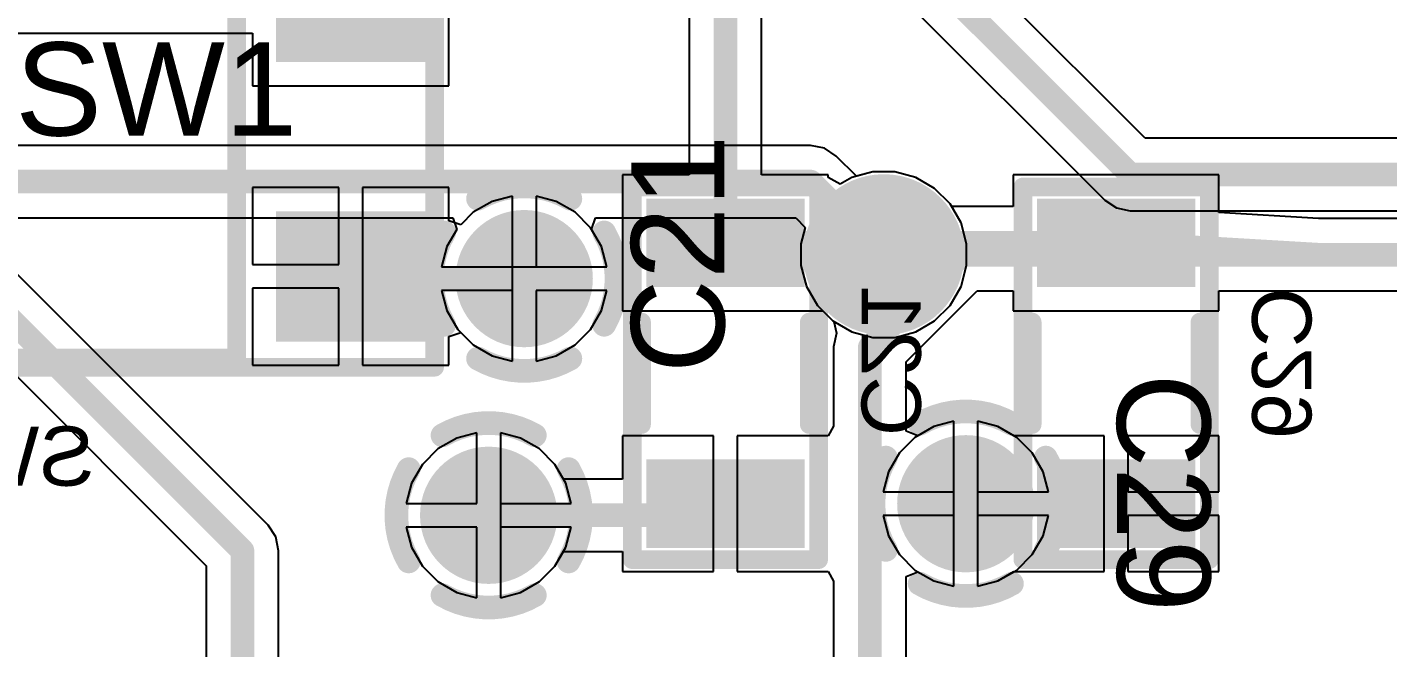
# Model space of a CAD drawing. Header units: inches. Extents: x -8.09 to -2.28, y -0.1 to 6.11.
# Drawn here: x -6.845 to -6.27, y 0.819 to 1.081 of the extents above; entities that cross this region are included whole.
import ezdxf

# ---------------------------------------------------------------- set-up
doc = ezdxf.new("R2010")
doc.units = ezdxf.units.IN
doc.header["$MEASUREMENT"] = 0
for name, color, linetype in [('BottomLayer', 5, 'Continuous'), ('BottomSolder', 6, 'Continuous'), ('InternalPlane1', 76, 'Continuous'), ('InternalPlane2', 16, 'Continuous'), ('Mechanical5', 56, 'Continuous'), ('TopLayer', 1, 'Continuous'), ('TopOverlay', 2, 'Continuous'), ('TopPaste', 8, 'Continuous'), ('TopSolder', 216, 'Continuous'), ('ViaHoleLayer', 16, 'Continuous')]:
    doc.layers.add(name, color=color, linetype=linetype)
doc.styles.add('Arial', font='', dxfattribs={"height": 0.2})
doc.styles.get('Arial').set_extended_font_data('Arial')

# ---------------------------------------------------------------- blocks, each defined once
blk = doc.blocks.new('FP_TL3305AF260QG_MFG_34')
at = {"layer": 'TopLayer'}
for points in [[(-0.17323, 0.08662), (-0.11024, 0.08662), (-0.11024, 0.0315), (-0.17323, 0.0315)], [(0.11024, 0.08662), (0.17323, 0.08662), (0.17323, 0.0315), (0.11024, 0.0315)], [(-0.17323, -0.0315), (-0.11024, -0.0315), (-0.11024, -0.08662), (-0.17323, -0.08662)], [(0.11024, -0.0315), (0.17323, -0.0315), (0.17323, -0.08662), (0.11024, -0.08662)]]:
    blk.add_hatch(color=1, dxfattribs=at).paths.add_polyline_path(points)
at = {"layer": 'TopPaste'}
for points in [[(-0.17323, 0.08662), (-0.11024, 0.08662), (-0.11024, 0.0315), (-0.17323, 0.0315)], [(0.11024, 0.08662), (0.17323, 0.08662), (0.17323, 0.0315), (0.11024, 0.0315)], [(-0.17323, -0.0315), (-0.11024, -0.0315), (-0.11024, -0.08662), (-0.17323, -0.08662)], [(0.11024, -0.0315), (0.17323, -0.0315), (0.17323, -0.08662), (0.11024, -0.08662)]]:
    blk.add_hatch(color=8, dxfattribs=at).paths.add_polyline_path(points)
at = {"layer": 'TopSolder'}
for points in [[(-0.17323, 0.08662), (-0.11024, 0.08662), (-0.11024, 0.0315), (-0.17323, 0.0315)], [(0.11024, 0.08662), (0.17323, 0.08662), (0.17323, 0.0315), (0.11024, 0.0315)], [(-0.17323, -0.0315), (-0.11024, -0.0315), (-0.11024, -0.08662), (-0.17323, -0.08662)], [(0.11024, -0.0315), (0.17323, -0.0315), (0.17323, -0.08662), (0.11024, -0.08662)]]:
    blk.add_hatch(color=216, dxfattribs=at).paths.add_polyline_path(points)
at = {"layer": 'Mechanical5'}
for points in [[(-0.17717, -0.09744, 0.00787, 0.00787, 0), (-0.17717, 0.09744, 0.00787, 0.00787, 0)], [(-0.17717, 0.09744, 0.00787, 0.00787, 0), (0.17717, 0.09744, 0.00787, 0.00787, 0)], [(0.17717, -0.09744, 0.00787, 0.00787, 0), (0.17717, 0.09744, 0.00787, 0.00787, 0)], [(-0.17717, -0.09744, 0.00787, 0.00787, 0), (0.17717, -0.09744, 0.00787, 0.00787, 0)]]:
    blk.add_lwpolyline(points, format="xyseb", dxfattribs=at)
for points in [[(-0.17913, 0.09744, 0.00394, 0.00394, 1), (-0.1752, 0.09744, 0.00394, 0.00394, 1)], [(-0.17913, 0.09744, 0.00394, 0.00394, 1), (-0.1752, 0.09744, 0.00394, 0.00394, 1)], [(0.1752, 0.09744, 0.00394, 0.00394, 1), (0.17913, 0.09744, 0.00394, 0.00394, 1)], [(0.1752, 0.09744, 0.00394, 0.00394, 1), (0.17913, 0.09744, 0.00394, 0.00394, 1)], [(-0.17913, -0.09744, 0.00394, 0.00394, 1), (-0.1752, -0.09744, 0.00394, 0.00394, 1)], [(-0.17913, -0.09744, 0.00394, 0.00394, 1), (-0.1752, -0.09744, 0.00394, 0.00394, 1)], [(0.1752, -0.09744, 0.00394, 0.00394, 1), (0.17913, -0.09744, 0.00394, 0.00394, 1)], [(0.1752, -0.09744, 0.00394, 0.00394, 1), (0.17913, -0.09744, 0.00394, 0.00394, 1)]]:
    blk.add_lwpolyline(points, format="xyseb", close=True, dxfattribs=at)
at = {"layer": 'TopOverlay'}
for points in [[(-0.0935, -0.0935, 0.00787, 0.00787, 0), (-0.0935, 0.0935, 0.00787, 0.00787, 0)], [(-0.0935, 0.0935, 0.00787, 0.00787, 0), (0.0935, 0.0935, 0.00787, 0.00787, 0)], [(0.0935, -0.0935, 0.00787, 0.00787, 0), (0.0935, 0.0935, 0.00787, 0.00787, 0)], [(-0.0935, -0.0935, 0.00787, 0.00787, 0), (0.0935, -0.0935, 0.00787, 0.00787, 0)]]:
    blk.add_lwpolyline(points, format="xyseb", dxfattribs=at)
for points in [[(-0.09547, 0.0935, 0.00394, 0.00394, 1), (-0.09154, 0.0935, 0.00394, 0.00394, 1)], [(-0.09547, 0.0935, 0.00394, 0.00394, 1), (-0.09154, 0.0935, 0.00394, 0.00394, 1)], [(0.09154, 0.0935, 0.00394, 0.00394, 1), (0.09547, 0.0935, 0.00394, 0.00394, 1)], [(0.09154, 0.0935, 0.00394, 0.00394, 1), (0.09547, 0.0935, 0.00394, 0.00394, 1)], [(-0.19193, -0.05906, 0.00984, 0.00984, 1), (-0.20177, -0.05906, 0.00984, 0.00984, 1)], [(-0.20423, -0.05906, 0.00492, 0.00492, 1), (-0.19931, -0.05906, 0.00492, 0.00492, 1)], [(-0.19439, -0.05906, 0.00492, 0.00492, 1), (-0.18947, -0.05906, 0.00492, 0.00492, 1)], [(-0.09547, -0.0935, 0.00394, 0.00394, 1), (-0.09154, -0.0935, 0.00394, 0.00394, 1)], [(-0.09547, -0.0935, 0.00394, 0.00394, 1), (-0.09154, -0.0935, 0.00394, 0.00394, 1)], [(0.09154, -0.0935, 0.00394, 0.00394, 1), (0.09547, -0.0935, 0.00394, 0.00394, 1)], [(0.09154, -0.0935, 0.00394, 0.00394, 1), (0.09547, -0.0935, 0.00394, 0.00394, 1)]]:
    blk.add_lwpolyline(points, format="xyseb", close=True, dxfattribs=at)
at = {"layer": 'Mechanical5', "style": 'Arial'}
blk.add_text('SW1', height=0.03937, rotation=360, dxfattribs=at).set_placement((0, 0.00044))
blk = doc.blocks.new('FP_C1206C_EB_MFG_138')
at = {"layer": 'TopLayer'}
for points in [[(-0.07382, 0.03346), (-0.03642, 0.03346), (-0.03642, -0.03346), (-0.07382, -0.03346)], [(0.03642, 0.03346), (0.07382, 0.03346), (0.07382, -0.03346), (0.03642, -0.03346)]]:
    blk.add_hatch(color=1, dxfattribs=at).paths.add_polyline_path(points)
at = {"layer": 'TopPaste'}
for points in [[(-0.07382, 0.03346), (-0.03642, 0.03346), (-0.03642, -0.03346), (-0.07382, -0.03346)], [(0.03642, 0.03346), (0.07382, 0.03346), (0.07382, -0.03346), (0.03642, -0.03346)]]:
    blk.add_hatch(color=8, dxfattribs=at).paths.add_polyline_path(points)
at = {"layer": 'TopSolder'}
for points in [[(-0.07382, 0.03346), (-0.03642, 0.03346), (-0.03642, -0.03346), (-0.07382, -0.03346)], [(0.03642, 0.03346), (0.07382, 0.03346), (0.07382, -0.03346), (0.03642, -0.03346)]]:
    blk.add_hatch(color=216, dxfattribs=at).paths.add_polyline_path(points)
at = {"layer": 'Mechanical5'}
for points in [[(-0.07874, -0.03937, 0.00787, 0.00787, 0), (-0.07874, 0.03937, 0.00787, 0.00787, 0)], [(0.07874, 0.03937, 0.00787, 0.00787, 0), (-0.07874, 0.03937, 0.00787, 0.00787, 0)], [(0.07874, -0.03937, 0.00787, 0.00787, 0), (0.07874, 0.03937, 0.00787, 0.00787, 0)], [(0.07874, -0.03937, 0.00787, 0.00787, 0), (-0.07874, -0.03937, 0.00787, 0.00787, 0)]]:
    blk.add_lwpolyline(points, format="xyseb", dxfattribs=at)
for points in [[(-0.08071, 0.03937, 0.00394, 0.00394, 1), (-0.07677, 0.03937, 0.00394, 0.00394, 1)], [(-0.08071, 0.03937, 0.00394, 0.00394, 1), (-0.07677, 0.03937, 0.00394, 0.00394, 1)], [(0.07677, 0.03937, 0.00394, 0.00394, 1), (0.08071, 0.03937, 0.00394, 0.00394, 1)], [(0.07677, 0.03937, 0.00394, 0.00394, 1), (0.08071, 0.03937, 0.00394, 0.00394, 1)], [(-0.08071, -0.03937, 0.00394, 0.00394, 1), (-0.07677, -0.03937, 0.00394, 0.00394, 1)], [(-0.08071, -0.03937, 0.00394, 0.00394, 1), (-0.07677, -0.03937, 0.00394, 0.00394, 1)], [(0.07677, -0.03937, 0.00394, 0.00394, 1), (0.08071, -0.03937, 0.00394, 0.00394, 1)], [(0.07677, -0.03937, 0.00394, 0.00394, 1), (0.08071, -0.03937, 0.00394, 0.00394, 1)]]:
    blk.add_lwpolyline(points, format="xyseb", close=True, dxfattribs=at)
at = {"layer": 'TopOverlay'}
for points in [[(0.02165, 0.03543, 0.00787, 0.00787, 0), (-0.02165, 0.03543, 0.00787, 0.00787, 0)], [(0.02165, -0.03543, 0.00787, 0.00787, 0), (-0.02165, -0.03543, 0.00787, 0.00787, 0)]]:
    blk.add_lwpolyline(points, format="xyseb", dxfattribs=at)
for points in [[(-0.02362, 0.03543, 0.00394, 0.00394, 1), (-0.01969, 0.03543, 0.00394, 0.00394, 1)], [(0.01969, 0.03543, 0.00394, 0.00394, 1), (0.02362, 0.03543, 0.00394, 0.00394, 1)], [(-0.02362, -0.03543, 0.00394, 0.00394, 1), (-0.01969, -0.03543, 0.00394, 0.00394, 1)], [(0.01969, -0.03543, 0.00394, 0.00394, 1), (0.02362, -0.03543, 0.00394, 0.00394, 1)]]:
    blk.add_lwpolyline(points, format="xyseb", close=True, dxfattribs=at)
at = {"layer": 'Mechanical5', "style": 'Arial'}
blk.add_text('C29', height=0.03937, dxfattribs=at).set_placement((0, 0.00044))
blk = doc.blocks.new('FP_C1206C_EB_MFG_146')
at = {"layer": 'TopLayer'}
for points in [[(-0.07382, 0.03346), (-0.03642, 0.03346), (-0.03642, -0.03346), (-0.07382, -0.03346)], [(0.03642, 0.03346), (0.07382, 0.03346), (0.07382, -0.03346), (0.03642, -0.03346)]]:
    blk.add_hatch(color=1, dxfattribs=at).paths.add_polyline_path(points)
at = {"layer": 'TopPaste'}
for points in [[(-0.07382, 0.03346), (-0.03642, 0.03346), (-0.03642, -0.03346), (-0.07382, -0.03346)], [(0.03642, 0.03346), (0.07382, 0.03346), (0.07382, -0.03346), (0.03642, -0.03346)]]:
    blk.add_hatch(color=8, dxfattribs=at).paths.add_polyline_path(points)
at = {"layer": 'TopSolder'}
for points in [[(-0.07382, 0.03346), (-0.03642, 0.03346), (-0.03642, -0.03346), (-0.07382, -0.03346)], [(0.03642, 0.03346), (0.07382, 0.03346), (0.07382, -0.03346), (0.03642, -0.03346)]]:
    blk.add_hatch(color=216, dxfattribs=at).paths.add_polyline_path(points)
at = {"layer": 'Mechanical5'}
for points in [[(-0.07874, 0.03937, 0.00787, 0.00787, 0), (-0.07874, -0.03937, 0.00787, 0.00787, 0)], [(-0.07874, 0.03937, 0.00787, 0.00787, 0), (0.07874, 0.03937, 0.00787, 0.00787, 0)], [(0.07874, 0.03937, 0.00787, 0.00787, 0), (0.07874, -0.03937, 0.00787, 0.00787, 0)], [(-0.07874, -0.03937, 0.00787, 0.00787, 0), (0.07874, -0.03937, 0.00787, 0.00787, 0)]]:
    blk.add_lwpolyline(points, format="xyseb", dxfattribs=at)
for points in [[(-0.08071, 0.03937, 0.00394, 0.00394, 1), (-0.07677, 0.03937, 0.00394, 0.00394, 1)], [(-0.08071, 0.03937, 0.00394, 0.00394, 1), (-0.07677, 0.03937, 0.00394, 0.00394, 1)], [(0.07677, 0.03937, 0.00394, 0.00394, 1), (0.08071, 0.03937, 0.00394, 0.00394, 1)], [(0.07677, 0.03937, 0.00394, 0.00394, 1), (0.08071, 0.03937, 0.00394, 0.00394, 1)], [(-0.08071, -0.03937, 0.00394, 0.00394, 1), (-0.07677, -0.03937, 0.00394, 0.00394, 1)], [(-0.08071, -0.03937, 0.00394, 0.00394, 1), (-0.07677, -0.03937, 0.00394, 0.00394, 1)], [(0.07677, -0.03937, 0.00394, 0.00394, 1), (0.08071, -0.03937, 0.00394, 0.00394, 1)], [(0.07677, -0.03937, 0.00394, 0.00394, 1), (0.08071, -0.03937, 0.00394, 0.00394, 1)]]:
    blk.add_lwpolyline(points, format="xyseb", close=True, dxfattribs=at)
at = {"layer": 'TopOverlay'}
for points in [[(-0.02165, 0.03543, 0.00787, 0.00787, 0), (0.02165, 0.03543, 0.00787, 0.00787, 0)], [(-0.02165, -0.03543, 0.00787, 0.00787, 0), (0.02165, -0.03543, 0.00787, 0.00787, 0)]]:
    blk.add_lwpolyline(points, format="xyseb", dxfattribs=at)
for points in [[(-0.02362, 0.03543, 0.00394, 0.00394, 1), (-0.01969, 0.03543, 0.00394, 0.00394, 1)], [(0.01969, 0.03543, 0.00394, 0.00394, 1), (0.02362, 0.03543, 0.00394, 0.00394, 1)], [(-0.02362, -0.03543, 0.00394, 0.00394, 1), (-0.01969, -0.03543, 0.00394, 0.00394, 1)], [(0.01969, -0.03543, 0.00394, 0.00394, 1), (0.02362, -0.03543, 0.00394, 0.00394, 1)]]:
    blk.add_lwpolyline(points, format="xyseb", close=True, dxfattribs=at)
at = {"layer": 'Mechanical5', "style": 'Arial'}
blk.add_text('C21', height=0.03937, dxfattribs=at).set_placement((0, 0.00044))

msp = doc.modelspace()

# ---------------------------------------------------------------- hatches: boundary and pattern name
at = {"layer": 'BottomLayer'}
h = msp.add_hatch(color=5, dxfattribs=at)
edge = h.paths.add_edge_path()
edge.add_arc((-6.48312, 0.98512), 0.025, 0, 360)
h = msp.add_hatch(color=5, dxfattribs=at)
edge = h.paths.add_edge_path()
edge.add_arc((-6.635, 0.975), 0.025, 0, 360)
h = msp.add_hatch(color=5, dxfattribs=at)
edge = h.paths.add_edge_path()
edge.add_arc((-6.44847, 0.87988), 0.025, 0, 360)
h = msp.add_hatch(color=5, dxfattribs=at)
edge = h.paths.add_edge_path()
edge.add_arc((-6.65, 0.875), 0.025, 0, 360)
at = {"layer": 'BottomSolder'}
h = msp.add_hatch(color=6, dxfattribs=at)
edge = h.paths.add_edge_path()
edge.add_arc((-6.48312, 0.98512), 0.029, 0, 360)
h = msp.add_hatch(color=6, dxfattribs=at)
edge = h.paths.add_edge_path()
edge.add_arc((-6.635, 0.975), 0.029, 0, 360)
h = msp.add_hatch(color=6, dxfattribs=at)
edge = h.paths.add_edge_path()
edge.add_arc((-6.44847, 0.87988), 0.029, 0, 360)
h = msp.add_hatch(color=6, dxfattribs=at)
edge = h.paths.add_edge_path()
edge.add_arc((-6.65, 0.875), 0.029, 0, 360)
at = {"layer": 'InternalPlane1'}
h = msp.add_hatch(color=76, dxfattribs=at)
edge = h.paths.add_edge_path()
edge.add_arc((-6.48312, 0.98512), 0.034, 0, 360)
at = {"layer": 'InternalPlane2'}
h = msp.add_hatch(color=16, dxfattribs=at)
edge = h.paths.add_edge_path()
edge.add_arc((-6.48312, 0.98512), 0.034, 0, 360)
at = {"layer": 'TopLayer'}
h = msp.add_hatch(color=1, dxfattribs=at)
edge = h.paths.add_edge_path()
edge.add_arc((-6.48312, 0.98512), 0.025, 0, 360)
h = msp.add_hatch(color=1, dxfattribs=at)
edge = h.paths.add_edge_path()
edge.add_arc((-6.635, 0.975), 0.025, 0, 360)
h = msp.add_hatch(color=1, dxfattribs=at)
edge = h.paths.add_edge_path()
edge.add_arc((-6.44847, 0.87988), 0.025, 0, 360)
h = msp.add_hatch(color=1, dxfattribs=at)
edge = h.paths.add_edge_path()
edge.add_arc((-6.65, 0.875), 0.025, 0, 360)
at = {"layer": 'TopSolder'}
h = msp.add_hatch(color=216, dxfattribs=at)
edge = h.paths.add_edge_path()
edge.add_arc((-6.48312, 0.98512), 0.029, 0, 360)
h = msp.add_hatch(color=216, dxfattribs=at)
edge = h.paths.add_edge_path()
edge.add_arc((-6.635, 0.975), 0.029, 0, 360)
h = msp.add_hatch(color=216, dxfattribs=at)
edge = h.paths.add_edge_path()
edge.add_arc((-6.44847, 0.87988), 0.029, 0, 360)
h = msp.add_hatch(color=216, dxfattribs=at)
edge = h.paths.add_edge_path()
edge.add_arc((-6.65, 0.875), 0.029, 0, 360)
at = {"layer": 'ViaHoleLayer'}
h = msp.add_hatch(color=16, dxfattribs=at)
edge = h.paths.add_edge_path()
edge.add_arc((-6.48312, 0.98512), 0.014, 0, 360)
h = msp.add_hatch(color=16, dxfattribs=at)
edge = h.paths.add_edge_path()
edge.add_arc((-6.635, 0.975), 0.014, 0, 360)
h = msp.add_hatch(color=16, dxfattribs=at)
edge = h.paths.add_edge_path()
edge.add_arc((-6.44847, 0.87988), 0.014, 0, 360)
h = msp.add_hatch(color=16, dxfattribs=at)
edge = h.paths.add_edge_path()
edge.add_arc((-6.65, 0.875), 0.014, 0, 360)

# ---------------------------------------------------------------- linework, layer by layer
at = {"layer": 'BottomLayer'}
for p, q in [((-6.37267, 1.03429), (-6.48922, 1.15085)), ((-6.52081, 1.13919), (-6.38981, 1.00819)), ((-6.514, 1.03129), (-7.56242, 1.03129)), ((-6.50815, 1.03013), (-6.514, 1.03129)), ((-6.50319, 1.02681), (-6.50815, 1.03013)), ((-6.21636, 1.03429), (-6.37267, 1.03429)), ((-6.49464, 1.01827), (-6.50319, 1.02681)), ((-6.48773, 1.02012), (-6.49464, 1.01827)), ((-6.47851, 1.02012), (-6.48773, 1.02012)), ((-6.46961, 1.01773), (-6.47851, 1.02012)), ((-6.46163, 1.01313), (-6.46961, 1.01773)), ((-6.45511, 1.00661), (-6.46163, 1.01313)), ((-6.4505, 0.99863), (-6.45511, 1.00661)), ((-6.38981, 1.00819), (-6.38485, 1.00487)), ((-7.56242, 1.00071), (-6.6651, 1.00071)), ((-6.6651, 1.00071), (-6.66346, 0.99571)), ((-6.60654, 0.99571), (-6.6049, 1.00071)), ((-6.6049, 1.00071), (-6.52033, 1.00071)), ((-6.52033, 1.00071), (-6.51627, 0.99664)), ((-6.38485, 1.00487), (-6.379, 1.00371)), ((-6.379, 1.00371), (-6.0797, 1.00371)), ((-6.66346, 0.99571), (-6.66761, 0.98851)), ((-6.60239, 0.98851), (-6.60654, 0.99571)), ((-6.51627, 0.99664), (-6.51812, 0.98973)), ((-6.44812, 0.98973), (-6.4505, 0.99863)), ((-6.66761, 0.98851), (-6.66989, 0.98)), ((-6.60011, 0.98), (-6.60239, 0.98851)), ((-6.51812, 0.98973), (-6.51812, 0.98051)), ((-6.44812, 0.98051), (-6.44812, 0.98973)), ((-6.66989, 0.98), (-6.60011, 0.98)), ((-6.51812, 0.98051), (-6.51573, 0.97161)), ((-6.4505, 0.97161), (-6.44812, 0.98051)), ((-6.51573, 0.97161), (-6.51112, 0.96363)), ((-6.45511, 0.96363), (-6.4505, 0.97161)), ((-6.64, 0.97), (-6.66989, 0.97)), ((-6.66989, 0.97), (-6.66761, 0.96149)), ((-6.64, 0.94011), (-6.64, 0.97)), ((-6.60011, 0.97), (-6.63, 0.97)), ((-6.63, 0.97), (-6.63, 0.94011)), ((-6.60239, 0.96149), (-6.60011, 0.97)), ((-6.66761, 0.96149), (-6.66301, 0.95351)), ((-6.60699, 0.95351), (-6.60239, 0.96149)), ((-6.51112, 0.96363), (-6.50461, 0.95711)), ((-6.46163, 0.95711), (-6.45511, 0.96363)), ((-6.50461, 0.95711), (-6.49663, 0.9525)), ((-6.46961, 0.9525), (-6.46163, 0.95711)), ((-6.66301, 0.95351), (-6.65649, 0.94699)), ((-6.61351, 0.94699), (-6.60699, 0.95351)), ((-6.49663, 0.9525), (-6.48773, 0.95012)), ((-6.48773, 0.95012), (-6.47851, 0.95012)), ((-6.47851, 0.95012), (-6.46961, 0.9525)), ((-6.65649, 0.94699), (-6.64851, 0.94239)), ((-6.62149, 0.94239), (-6.61351, 0.94699)), ((-6.64851, 0.94239), (-6.64, 0.94011)), ((-6.63, 0.94011), (-6.62149, 0.94239)), ((-6.45347, 0.91478), (-6.46198, 0.9125)), ((-6.45347, 0.88488), (-6.45347, 0.91478)), ((-6.43496, 0.9125), (-6.44347, 0.91478)), ((-6.44347, 0.91478), (-6.44347, 0.88488)), ((-6.655, 0.90989), (-6.66351, 0.90761)), ((-6.655, 0.88), (-6.655, 0.90989)), ((-6.63649, 0.90761), (-6.645, 0.90989)), ((-6.645, 0.90989), (-6.645, 0.88)), ((-6.46198, 0.9125), (-6.46996, 0.90789)), ((-6.42698, 0.90789), (-6.43496, 0.9125)), ((-6.67149, 0.90301), (-6.67801, 0.89649)), ((-6.66351, 0.90761), (-6.67149, 0.90301)), ((-6.62851, 0.90301), (-6.63649, 0.90761)), ((-6.62199, 0.89649), (-6.62851, 0.90301)), ((-6.46996, 0.90789), (-6.47647, 0.90137)), ((-6.42046, 0.90137), (-6.42698, 0.90789)), ((-6.67801, 0.89649), (-6.68261, 0.88851)), ((-6.61739, 0.88851), (-6.62199, 0.89649)), ((-6.47647, 0.90137), (-6.48108, 0.89339)), ((-6.41585, 0.89339), (-6.42046, 0.90137)), ((-6.48108, 0.89339), (-6.48336, 0.88488)), ((-6.41357, 0.88488), (-6.41585, 0.89339)), ((-6.68261, 0.88851), (-6.68489, 0.88)), ((-6.61511, 0.88), (-6.61739, 0.88851)), ((-6.68489, 0.88), (-6.655, 0.88)), ((-6.645, 0.88), (-6.61511, 0.88)), ((-6.48336, 0.88488), (-6.45347, 0.88488)), ((-6.44347, 0.88488), (-6.41357, 0.88488)), ((-6.45347, 0.87488), (-6.48336, 0.87488)), ((-6.48336, 0.87488), (-6.48108, 0.86637)), ((-6.45347, 0.84499), (-6.45347, 0.87488)), ((-6.41357, 0.87488), (-6.44347, 0.87488)), ((-6.44347, 0.87488), (-6.44347, 0.84499)), ((-6.41585, 0.86637), (-6.41357, 0.87488)), ((-6.655, 0.87), (-6.68489, 0.87)), ((-6.68489, 0.87), (-6.68261, 0.86149)), ((-6.655, 0.84011), (-6.655, 0.87)), ((-6.61511, 0.87), (-6.645, 0.87)), ((-6.645, 0.87), (-6.645, 0.84011)), ((-6.61739, 0.86149), (-6.61511, 0.87)), ((-6.48108, 0.86637), (-6.47647, 0.85839)), ((-6.42046, 0.85839), (-6.41585, 0.86637)), ((-6.68261, 0.86149), (-6.67801, 0.85351)), ((-6.62199, 0.85351), (-6.61739, 0.86149)), ((-6.47647, 0.85839), (-6.46996, 0.85188)), ((-6.42698, 0.85188), (-6.42046, 0.85839)), ((-6.67801, 0.85351), (-6.67149, 0.84699)), ((-6.62851, 0.84699), (-6.62199, 0.85351)), ((-6.46996, 0.85188), (-6.46198, 0.84727)), ((-6.43496, 0.84727), (-6.42698, 0.85188)), ((-6.67149, 0.84699), (-6.66351, 0.84239)), ((-6.63649, 0.84239), (-6.62851, 0.84699)), ((-6.46198, 0.84727), (-6.45347, 0.84499)), ((-6.44347, 0.84499), (-6.43496, 0.84727)), ((-6.66351, 0.84239), (-6.655, 0.84011)), ((-6.645, 0.84011), (-6.63649, 0.84239))]:
    msp.add_line(p, q, dxfattribs=at)
for points in [[(-6.51, 1.15, 0.01, 0.01, 0), (-6.379, 1.019, 0.01, 0.01, 0)], [(-6.379, 1.019, 0.01, 0.01, 0), (-6.07337, 1.019, 0.01, 0.01, 0)], [(-7.594, 1.016, 0.01, 0.01, 0), (-6.514, 1.016, 0.01, 0.01, 0)], [(-6.514, 1.016, 0.01, 0.01, 0), (-6.48312, 0.98512, 0.01, 0.01, 0)]]:
    msp.add_lwpolyline(points, format="xyseb", dxfattribs=at)
for points in [[(-6.3815, 1.019, 0.005, 0.005, 1), (-6.3765, 1.019, 0.005, 0.005, 1)], [(-6.3815, 1.019, 0.005, 0.005, 1), (-6.3765, 1.019, 0.005, 0.005, 1)], [(-6.5165, 1.016, 0.005, 0.005, 1), (-6.5115, 1.016, 0.005, 0.005, 1)], [(-6.5165, 1.016, 0.005, 0.005, 1), (-6.5115, 1.016, 0.005, 0.005, 1)], [(-6.48562, 0.98512, 0.005, 0.005, 1), (-6.48062, 0.98512, 0.005, 0.005, 1)]]:
    msp.add_lwpolyline(points, format="xyseb", close=True, dxfattribs=at)
at = {"layer": 'InternalPlane1'}
for points in [[(-6.6545, 1.00877, 0.01, 0.01, -0.267949), (-6.6155, 1.00877, 0.01, 0.01, 0)], [(-6.66878, 0.9555, 0.01, 0.01, -0.267949), (-6.66878, 0.9945, 0.01, 0.01, 0)], [(-6.60123, 0.9945, 0.01, 0.01, -0.267949), (-6.60123, 0.9555, 0.01, 0.01, 0)], [(-6.6155, 0.94122, 0.01, 0.01, -0.267949), (-6.6545, 0.94122, 0.01, 0.01, 0)], [(-6.46797, 0.91366, 0.01, 0.01, -0.267949), (-6.42897, 0.91366, 0.01, 0.01, 0)], [(-6.6695, 0.90877, 0.01, 0.01, -0.267949), (-6.6305, 0.90877, 0.01, 0.01, 0)], [(-6.48224, 0.86038, 0.01, 0.01, -0.267949), (-6.48224, 0.89938, 0.01, 0.01, 0)], [(-6.41469, 0.89938, 0.01, 0.01, -0.267949), (-6.41469, 0.86038, 0.01, 0.01, 0)], [(-6.68377, 0.8555, 0.01, 0.01, -0.267949), (-6.68377, 0.8945, 0.01, 0.01, 0)], [(-6.61623, 0.8945, 0.01, 0.01, -0.267949), (-6.61623, 0.8555, 0.01, 0.01, 0)], [(-6.42897, 0.84611, 0.01, 0.01, -0.267949), (-6.46797, 0.84611, 0.01, 0.01, 0)], [(-6.6305, 0.84123, 0.01, 0.01, -0.267949), (-6.6695, 0.84123, 0.01, 0.01, 0)]]:
    msp.add_lwpolyline(points, format="xyseb", dxfattribs=at)
for points in [[(-6.657, 1.00877, 0.005, 0.005, 1), (-6.652, 1.00877, 0.005, 0.005, 1)], [(-6.618, 1.00877, 0.005, 0.005, 1), (-6.613, 1.00877, 0.005, 0.005, 1)], [(-6.67127, 0.9945, 0.005, 0.005, 1), (-6.66627, 0.9945, 0.005, 0.005, 1)], [(-6.60372, 0.9945, 0.005, 0.005, 1), (-6.59872, 0.9945, 0.005, 0.005, 1)], [(-6.67127, 0.9555, 0.005, 0.005, 1), (-6.66627, 0.9555, 0.005, 0.005, 1)], [(-6.60372, 0.9555, 0.005, 0.005, 1), (-6.59872, 0.9555, 0.005, 0.005, 1)], [(-6.657, 0.94122, 0.005, 0.005, 1), (-6.652, 0.94122, 0.005, 0.005, 1)], [(-6.618, 0.94122, 0.005, 0.005, 1), (-6.613, 0.94122, 0.005, 0.005, 1)], [(-6.672, 0.90877, 0.005, 0.005, 1), (-6.667, 0.90877, 0.005, 0.005, 1)], [(-6.633, 0.90877, 0.005, 0.005, 1), (-6.628, 0.90877, 0.005, 0.005, 1)], [(-6.47047, 0.91366, 0.005, 0.005, 1), (-6.46547, 0.91366, 0.005, 0.005, 1)], [(-6.43147, 0.91366, 0.005, 0.005, 1), (-6.42647, 0.91366, 0.005, 0.005, 1)], [(-6.48474, 0.89938, 0.005, 0.005, 1), (-6.47974, 0.89938, 0.005, 0.005, 1)], [(-6.41719, 0.89938, 0.005, 0.005, 1), (-6.41219, 0.89938, 0.005, 0.005, 1)], [(-6.68628, 0.8945, 0.005, 0.005, 1), (-6.68128, 0.8945, 0.005, 0.005, 1)], [(-6.61873, 0.8945, 0.005, 0.005, 1), (-6.61372, 0.8945, 0.005, 0.005, 1)], [(-6.48474, 0.86038, 0.005, 0.005, 1), (-6.47974, 0.86038, 0.005, 0.005, 1)], [(-6.41719, 0.86038, 0.005, 0.005, 1), (-6.41219, 0.86038, 0.005, 0.005, 1)], [(-6.68628, 0.8555, 0.005, 0.005, 1), (-6.68128, 0.8555, 0.005, 0.005, 1)], [(-6.61873, 0.8555, 0.005, 0.005, 1), (-6.61372, 0.8555, 0.005, 0.005, 1)], [(-6.47047, 0.84611, 0.005, 0.005, 1), (-6.46547, 0.84611, 0.005, 0.005, 1)], [(-6.43147, 0.84611, 0.005, 0.005, 1), (-6.42647, 0.84611, 0.005, 0.005, 1)], [(-6.672, 0.84123, 0.005, 0.005, 1), (-6.667, 0.84123, 0.005, 0.005, 1)], [(-6.633, 0.84123, 0.005, 0.005, 1), (-6.628, 0.84123, 0.005, 0.005, 1)]]:
    msp.add_lwpolyline(points, format="xyseb", close=True, dxfattribs=at)
at = {"layer": 'InternalPlane2'}
for points in [[(-6.6545, 1.00877, 0.01, 0.01, -0.267949), (-6.6155, 1.00877, 0.01, 0.01, 0)], [(-6.66878, 0.9555, 0.01, 0.01, -0.267949), (-6.66878, 0.9945, 0.01, 0.01, 0)], [(-6.60123, 0.9945, 0.01, 0.01, -0.267949), (-6.60123, 0.9555, 0.01, 0.01, 0)], [(-6.6155, 0.94122, 0.01, 0.01, -0.267949), (-6.6545, 0.94122, 0.01, 0.01, 0)], [(-6.46797, 0.91366, 0.01, 0.01, -0.267949), (-6.42897, 0.91366, 0.01, 0.01, 0)], [(-6.6695, 0.90877, 0.01, 0.01, -0.267949), (-6.6305, 0.90877, 0.01, 0.01, 0)], [(-6.48224, 0.86038, 0.01, 0.01, -0.267949), (-6.48224, 0.89938, 0.01, 0.01, 0)], [(-6.41469, 0.89938, 0.01, 0.01, -0.267949), (-6.41469, 0.86038, 0.01, 0.01, 0)], [(-6.68377, 0.8555, 0.01, 0.01, -0.267949), (-6.68377, 0.8945, 0.01, 0.01, 0)], [(-6.61623, 0.8945, 0.01, 0.01, -0.267949), (-6.61623, 0.8555, 0.01, 0.01, 0)], [(-6.42897, 0.84611, 0.01, 0.01, -0.267949), (-6.46797, 0.84611, 0.01, 0.01, 0)], [(-6.6305, 0.84123, 0.01, 0.01, -0.267949), (-6.6695, 0.84123, 0.01, 0.01, 0)]]:
    msp.add_lwpolyline(points, format="xyseb", dxfattribs=at)
for points in [[(-6.657, 1.00877, 0.005, 0.005, 1), (-6.652, 1.00877, 0.005, 0.005, 1)], [(-6.618, 1.00877, 0.005, 0.005, 1), (-6.613, 1.00877, 0.005, 0.005, 1)], [(-6.67127, 0.9945, 0.005, 0.005, 1), (-6.66627, 0.9945, 0.005, 0.005, 1)], [(-6.60372, 0.9945, 0.005, 0.005, 1), (-6.59872, 0.9945, 0.005, 0.005, 1)], [(-6.67127, 0.9555, 0.005, 0.005, 1), (-6.66627, 0.9555, 0.005, 0.005, 1)], [(-6.60372, 0.9555, 0.005, 0.005, 1), (-6.59872, 0.9555, 0.005, 0.005, 1)], [(-6.657, 0.94122, 0.005, 0.005, 1), (-6.652, 0.94122, 0.005, 0.005, 1)], [(-6.618, 0.94122, 0.005, 0.005, 1), (-6.613, 0.94122, 0.005, 0.005, 1)], [(-6.672, 0.90877, 0.005, 0.005, 1), (-6.667, 0.90877, 0.005, 0.005, 1)], [(-6.633, 0.90877, 0.005, 0.005, 1), (-6.628, 0.90877, 0.005, 0.005, 1)], [(-6.47047, 0.91366, 0.005, 0.005, 1), (-6.46547, 0.91366, 0.005, 0.005, 1)], [(-6.43147, 0.91366, 0.005, 0.005, 1), (-6.42647, 0.91366, 0.005, 0.005, 1)], [(-6.48474, 0.89938, 0.005, 0.005, 1), (-6.47974, 0.89938, 0.005, 0.005, 1)], [(-6.41719, 0.89938, 0.005, 0.005, 1), (-6.41219, 0.89938, 0.005, 0.005, 1)], [(-6.68628, 0.8945, 0.005, 0.005, 1), (-6.68128, 0.8945, 0.005, 0.005, 1)], [(-6.61873, 0.8945, 0.005, 0.005, 1), (-6.61372, 0.8945, 0.005, 0.005, 1)], [(-6.48474, 0.86038, 0.005, 0.005, 1), (-6.47974, 0.86038, 0.005, 0.005, 1)], [(-6.41719, 0.86038, 0.005, 0.005, 1), (-6.41219, 0.86038, 0.005, 0.005, 1)], [(-6.68628, 0.8555, 0.005, 0.005, 1), (-6.68128, 0.8555, 0.005, 0.005, 1)], [(-6.61873, 0.8555, 0.005, 0.005, 1), (-6.61372, 0.8555, 0.005, 0.005, 1)], [(-6.47047, 0.84611, 0.005, 0.005, 1), (-6.46547, 0.84611, 0.005, 0.005, 1)], [(-6.43147, 0.84611, 0.005, 0.005, 1), (-6.42647, 0.84611, 0.005, 0.005, 1)], [(-6.672, 0.84123, 0.005, 0.005, 1), (-6.667, 0.84123, 0.005, 0.005, 1)], [(-6.633, 0.84123, 0.005, 0.005, 1), (-6.628, 0.84123, 0.005, 0.005, 1)]]:
    msp.add_lwpolyline(points, format="xyseb", close=True, dxfattribs=at)
at = {"layer": 'TopLayer'}
for p, q in [((-6.66677, 1.0565), (-6.66677, 1.13162)), ((-6.53471, 1.01882), (-6.53471, 1.094)), ((-6.56529, 1.08767), (-6.56529, 1.01882)), ((-6.95024, 1.07876), (-6.74976, 1.07876)), ((-6.74976, 1.07876), (-6.74976, 1.0565)), ((-6.74319, 0.87081), (-6.93419, 1.06181)), ((-6.74976, 1.0565), (-6.66677, 1.0565)), ((-6.95133, 1.03571), (-6.76929, 0.85367)), ((-6.56529, 1.01882), (-6.59346, 1.01882)), ((-6.59346, 1.01882), (-6.59346, 0.96142)), ((-6.50654, 1.01882), (-6.53471, 1.01882)), ((-6.50654, 1.01779), (-6.50654, 1.01882)), ((-6.50154, 1.0149), (-6.50654, 1.01779)), ((-6.49663, 1.01773), (-6.50154, 1.0149)), ((-6.48773, 1.02012), (-6.49663, 1.01773)), ((-6.47851, 1.02012), (-6.48773, 1.02012)), ((-6.46961, 1.01773), (-6.47851, 1.02012)), ((-6.46163, 1.01313), (-6.46961, 1.01773)), ((-6.34154, 1.01882), (-6.42846, 1.01882)), ((-6.42846, 1.01882), (-6.42846, 1.00541)), ((-6.34154, 1.00288), (-6.34154, 1.01882)), ((-6.71327, 1.0135), (-6.74976, 1.0135)), ((-6.74976, 1.0135), (-6.74976, 0.98094)), ((-6.71327, 0.98094), (-6.71327, 1.0135)), ((-6.66677, 1.0135), (-6.70327, 1.0135)), ((-6.70327, 1.0135), (-6.70327, 0.97594)), ((-6.66677, 0.99947), (-6.66677, 1.0135)), ((-6.45511, 1.00661), (-6.46163, 1.01313)), ((-6.64851, 1.00761), (-6.65649, 1.00301)), ((-6.64, 1.00989), (-6.64851, 1.00761)), ((-6.64, 0.975), (-6.64, 1.00989)), ((-6.62149, 1.00761), (-6.63, 1.00989)), ((-6.63, 1.00989), (-6.63, 0.98)), ((-6.61351, 1.00301), (-6.62149, 1.00761)), ((-6.45442, 1.00541), (-6.45511, 1.00661)), ((-6.65649, 1.00301), (-6.66177, 0.99773)), ((-6.60699, 0.99649), (-6.61351, 1.00301)), ((-6.42846, 1.00541), (-6.45442, 1.00541)), ((-6.29955, 1.00041), (-6.34154, 1.00288)), ((-6.26346, 1.00041), (-6.29955, 1.00041)), ((-6.66177, 0.99773), (-6.66677, 0.99947)), ((-6.60239, 0.98851), (-6.60699, 0.99649)), ((-6.60011, 0.98), (-6.60239, 0.98851)), ((-6.74976, 0.98094), (-6.71327, 0.98094)), ((-6.63, 0.98), (-6.60011, 0.98)), ((-6.70327, 0.97594), (-6.70327, 0.93839)), ((-6.64, 0.94011), (-6.64, 0.975)), ((-6.71327, 0.97094), (-6.74976, 0.97094)), ((-6.74976, 0.97094), (-6.74976, 0.93839)), ((-6.71327, 0.93839), (-6.71327, 0.97094)), ((-6.60011, 0.97), (-6.63, 0.97)), ((-6.63, 0.97), (-6.63, 0.94011)), ((-6.60239, 0.96149), (-6.60011, 0.97)), ((-6.47371, 0.93978), (-6.44367, 0.96982)), ((-6.44367, 0.96982), (-6.42846, 0.96982)), ((-6.42846, 0.96982), (-6.42846, 0.96142)), ((-6.34154, 0.96142), (-6.34154, 0.96982)), ((-6.34154, 0.96982), (-6.26346, 0.96982)), ((-6.60699, 0.95351), (-6.60239, 0.96149)), ((-6.59346, 0.96142), (-6.50891, 0.96142)), ((-6.50891, 0.96142), (-6.50461, 0.95711)), ((-6.42846, 0.96142), (-6.34154, 0.96142)), ((-6.50461, 0.95711), (-6.50423, 0.95689)), ((-6.50423, 0.95689), (-6.50309, 0.95202)), ((-6.66677, 0.95053), (-6.66177, 0.95227)), ((-6.66677, 0.93839), (-6.66677, 0.95053)), ((-6.66177, 0.95227), (-6.65649, 0.94699)), ((-6.61351, 0.94699), (-6.60699, 0.95351)), ((-6.50313, 0.95197), (-6.50429, 0.94612)), ((-6.50309, 0.95202), (-6.50313, 0.95197)), ((-6.65649, 0.94699), (-6.64851, 0.94239)), ((-6.62149, 0.94239), (-6.61351, 0.94699)), ((-6.50429, 0.94612), (-6.50429, 0.91265)), ((-6.74976, 0.93839), (-6.71327, 0.93839)), ((-6.70327, 0.93839), (-6.66677, 0.93839)), ((-6.64851, 0.94239), (-6.64, 0.94011)), ((-6.63, 0.94011), (-6.62149, 0.94239)), ((-6.47371, 0.91059), (-6.47371, 0.93978)), ((-6.45347, 0.91478), (-6.46198, 0.9125)), ((-6.45347, 0.87988), (-6.45347, 0.91478)), ((-6.43496, 0.9125), (-6.44347, 0.91478)), ((-6.44347, 0.91478), (-6.44347, 0.87988)), ((-6.655, 0.90989), (-6.66351, 0.90761)), ((-6.655, 0.88), (-6.655, 0.90989)), ((-6.63649, 0.90761), (-6.645, 0.90989)), ((-6.645, 0.90989), (-6.645, 0.875)), ((-6.555, 0.90858), (-6.59346, 0.90858)), ((-6.59346, 0.90858), (-6.59346, 0.89029)), ((-6.555, 0.87988), (-6.555, 0.90858)), ((-6.50929, 0.90858), (-6.545, 0.90858)), ((-6.545, 0.90858), (-6.545, 0.87988)), ((-6.50654, 0.90858), (-6.50929, 0.90858)), ((-6.50429, 0.91265), (-6.50654, 0.90858)), ((-6.46871, 0.90861), (-6.47371, 0.91059)), ((-6.46198, 0.9125), (-6.46871, 0.90861)), ((-6.42818, 0.90858), (-6.43496, 0.9125)), ((-6.39, 0.90858), (-6.42818, 0.90858)), ((-6.39, 0.87988), (-6.39, 0.90858)), ((-6.34154, 0.90858), (-6.38, 0.90858)), ((-6.38, 0.90858), (-6.38, 0.88488)), ((-6.34154, 0.88488), (-6.34154, 0.90858)), ((-6.67149, 0.90301), (-6.67801, 0.89649)), ((-6.66351, 0.90761), (-6.67149, 0.90301)), ((-6.62851, 0.90301), (-6.63649, 0.90761)), ((-6.62199, 0.89649), (-6.62851, 0.90301)), ((-6.67801, 0.89649), (-6.68261, 0.88851)), ((-6.61842, 0.89029), (-6.62199, 0.89649)), ((-6.68261, 0.88851), (-6.68489, 0.88)), ((-6.59346, 0.89029), (-6.61842, 0.89029)), ((-6.68489, 0.88), (-6.655, 0.88)), ((-6.555, 0.85118), (-6.555, 0.87988)), ((-6.545, 0.87988), (-6.545, 0.85118)), ((-6.45347, 0.84499), (-6.45347, 0.87988)), ((-6.44347, 0.87988), (-6.44347, 0.84499)), ((-6.39, 0.85118), (-6.39, 0.87988)), ((-6.38, 0.88488), (-6.34154, 0.88488)), ((-6.645, 0.875), (-6.645, 0.84011)), ((-6.34154, 0.87488), (-6.38, 0.87488)), ((-6.38, 0.87488), (-6.38, 0.85118)), ((-6.34154, 0.85118), (-6.34154, 0.87488)), ((-6.73987, 0.86585), (-6.74319, 0.87081)), ((-6.655, 0.87), (-6.68489, 0.87)), ((-6.68489, 0.87), (-6.68261, 0.86149)), ((-6.655, 0.84011), (-6.655, 0.87)), ((-6.73871, 0.86), (-6.73987, 0.86585)), ((-6.73871, 0.21158), (-6.73871, 0.86)), ((-6.68261, 0.86149), (-6.67801, 0.85351)), ((-6.62199, 0.85351), (-6.61842, 0.85971)), ((-6.61842, 0.85971), (-6.59346, 0.85971)), ((-6.59346, 0.85971), (-6.59346, 0.85118)), ((-6.76929, 0.85367), (-6.76929, 0.21158)), ((-6.67801, 0.85351), (-6.67149, 0.84699)), ((-6.62851, 0.84699), (-6.62199, 0.85351)), ((-6.59346, 0.85118), (-6.555, 0.85118)), ((-6.545, 0.85118), (-6.50929, 0.85118)), ((-6.50929, 0.85118), (-6.50654, 0.85118)), ((-6.50654, 0.85118), (-6.50429, 0.84711)), ((-6.47371, 0.84917), (-6.46871, 0.85115)), ((-6.46871, 0.85115), (-6.46198, 0.84727)), ((-6.43496, 0.84727), (-6.42818, 0.85118)), ((-6.42818, 0.85118), (-6.39, 0.85118)), ((-6.38, 0.85118), (-6.34154, 0.85118)), ((-6.67149, 0.84699), (-6.66351, 0.84239)), ((-6.63649, 0.84239), (-6.62851, 0.84699)), ((-6.50429, 0.84711), (-6.50429, 0.511)), ((-6.47371, 0.51733), (-6.47371, 0.84917)), ((-6.46198, 0.84727), (-6.45347, 0.84499)), ((-6.44347, 0.84499), (-6.43496, 0.84727)), ((-6.66351, 0.84239), (-6.655, 0.84011)), ((-6.645, 0.84011), (-6.63649, 0.84239))]:
    msp.add_line(p, q, dxfattribs=at)
for points in [[(-6.55, 0.99012, 0.01, 0.01, 0), (-6.55, 1.094, 0.01, 0.01, 0)], [(-6.945, 1.051, 0.01, 0.01, 0), (-6.754, 0.86, 0.01, 0.01, 0)], [(-6.55, 0.99012, 0.01, 0.01, 0), (-6.468, 0.99012, 0.01, 0.01, 0)], [(-6.468, 0.99012, 0.01, 0.01, 0), (-6.445, 0.99012, 0.01, 0.01, 0)], [(-6.45, 0.98512, 0.01, 0.01, 0), (-6.445, 0.99012, 0.01, 0.01, 0)], [(-6.445, 0.99012, 0.01, 0.01, 0), (-6.385, 0.99012, 0.01, 0.01, 0)], [(-6.385, 0.99012, 0.01, 0.01, 0), (-6.3, 0.98512, 0.01, 0.01, 0)], [(-6.489, 0.94612, 0.01, 0.01, 0), (-6.45, 0.98512, 0.01, 0.01, 0)], [(-6.48312, 0.98512, 0.01, 0.01, 0), (-6.45, 0.98512, 0.01, 0.01, 0)], [(-6.45, 0.98512, 0.01, 0.01, 0), (-6.3, 0.98512, 0.01, 0.01, 0)], [(-6.3, 0.98512, 0.01, 0.01, 0), (-6.227, 0.98512, 0.01, 0.01, 0)], [(-6.70827, 0.97594, 0.01, 0.01, 0), (-6.70732, 0.975, 0.01, 0.01, 0)], [(-6.70732, 0.975, 0.01, 0.01, 0), (-6.635, 0.975, 0.01, 0.01, 0)], [(-6.489, 0.511, 0.01, 0.01, 0), (-6.489, 0.94612, 0.01, 0.01, 0)], [(-6.65, 0.875, 0.01, 0.01, 0), (-6.55488, 0.875, 0.01, 0.01, 0)], [(-6.55488, 0.875, 0.01, 0.01, 0), (-6.55, 0.87988, 0.01, 0.01, 0)], [(-6.44847, 0.87988, 0.01, 0.01, 0), (-6.385, 0.87988, 0.01, 0.01, 0)], [(-6.754, 0.18, 0.01, 0.01, 0), (-6.754, 0.86, 0.01, 0.01, 0)]]:
    msp.add_lwpolyline(points, format="xyseb", dxfattribs=at)
for points in [[(-6.5525, 0.99012, 0.005, 0.005, 1), (-6.5475, 0.99012, 0.005, 0.005, 1)], [(-6.5525, 0.99012, 0.005, 0.005, 1), (-6.5475, 0.99012, 0.005, 0.005, 1)], [(-6.4705, 0.99012, 0.005, 0.005, 1), (-6.4655, 0.99012, 0.005, 0.005, 1)], [(-6.4705, 0.99012, 0.005, 0.005, 1), (-6.4655, 0.99012, 0.005, 0.005, 1)], [(-6.4475, 0.99012, 0.005, 0.005, 1), (-6.4425, 0.99012, 0.005, 0.005, 1)], [(-6.4475, 0.99012, 0.005, 0.005, 1), (-6.4425, 0.99012, 0.005, 0.005, 1)], [(-6.4475, 0.99012, 0.005, 0.005, 1), (-6.4425, 0.99012, 0.005, 0.005, 1)], [(-6.3875, 0.99012, 0.005, 0.005, 1), (-6.3825, 0.99012, 0.005, 0.005, 1)], [(-6.3875, 0.99012, 0.005, 0.005, 1), (-6.3825, 0.99012, 0.005, 0.005, 1)], [(-6.48562, 0.98512, 0.005, 0.005, 1), (-6.48062, 0.98512, 0.005, 0.005, 1)], [(-6.4525, 0.98512, 0.005, 0.005, 1), (-6.4475, 0.98512, 0.005, 0.005, 1)], [(-6.4525, 0.98512, 0.005, 0.005, 1), (-6.4475, 0.98512, 0.005, 0.005, 1)], [(-6.4525, 0.98512, 0.005, 0.005, 1), (-6.4475, 0.98512, 0.005, 0.005, 1)], [(-6.4525, 0.98512, 0.005, 0.005, 1), (-6.4475, 0.98512, 0.005, 0.005, 1)], [(-6.3025, 0.98512, 0.005, 0.005, 1), (-6.2975, 0.98512, 0.005, 0.005, 1)], [(-6.3025, 0.98512, 0.005, 0.005, 1), (-6.2975, 0.98512, 0.005, 0.005, 1)], [(-6.3025, 0.98512, 0.005, 0.005, 1), (-6.2975, 0.98512, 0.005, 0.005, 1)], [(-6.71077, 0.97594, 0.005, 0.005, 1), (-6.70577, 0.97594, 0.005, 0.005, 1)], [(-6.70982, 0.975, 0.005, 0.005, 1), (-6.70482, 0.975, 0.005, 0.005, 1)], [(-6.70982, 0.975, 0.005, 0.005, 1), (-6.70482, 0.975, 0.005, 0.005, 1)], [(-6.6375, 0.975, 0.005, 0.005, 1), (-6.6325, 0.975, 0.005, 0.005, 1)], [(-6.4915, 0.94612, 0.005, 0.005, 1), (-6.4865, 0.94612, 0.005, 0.005, 1)], [(-6.4915, 0.94612, 0.005, 0.005, 1), (-6.4865, 0.94612, 0.005, 0.005, 1)], [(-6.6525, 0.875, 0.005, 0.005, 1), (-6.6475, 0.875, 0.005, 0.005, 1)], [(-6.55738, 0.875, 0.005, 0.005, 1), (-6.55238, 0.875, 0.005, 0.005, 1)], [(-6.55738, 0.875, 0.005, 0.005, 1), (-6.55238, 0.875, 0.005, 0.005, 1)], [(-6.5525, 0.87988, 0.005, 0.005, 1), (-6.5475, 0.87988, 0.005, 0.005, 1)], [(-6.45097, 0.87988, 0.005, 0.005, 1), (-6.44597, 0.87988, 0.005, 0.005, 1)], [(-6.3875, 0.87988, 0.005, 0.005, 1), (-6.3825, 0.87988, 0.005, 0.005, 1)], [(-6.7565, 0.86, 0.005, 0.005, 1), (-6.7515, 0.86, 0.005, 0.005, 1)], [(-6.7565, 0.86, 0.005, 0.005, 1), (-6.7515, 0.86, 0.005, 0.005, 1)]]:
    msp.add_lwpolyline(points, format="xyseb", close=True, dxfattribs=at)

# ---------------------------------------------------------------- block references
msp.add_blockref('FP_TL3305AF260QG_MFG_34', (-6.85, 1.035))
for name, p, rotation in [('FP_C1206C_EB_MFG_146', (-6.55, 0.935), 90), ('FP_C1206C_EB_MFG_138', (-6.385, 0.935), 270)]:
    msp.add_blockref(name, p, dxfattribs=dict(rotation=rotation))

# ---------------------------------------------------------------- texts
at = {"layer": 'TopOverlay', "style": 'Arial', "text_generation_flag": 2}
for s, rotation, p in [('C21', 270, (-6.4925, 0.90846)), ('C29', 90, (-6.3025, 0.9713))]:
    msp.add_text(s, height=0.025, rotation=rotation, dxfattribs=at).set_placement(p)
msp.add_text('SW1', height=0.025, dxfattribs=at).set_placement((-6.81649, 0.8875))

doc.saveas('drawing.dxf')
